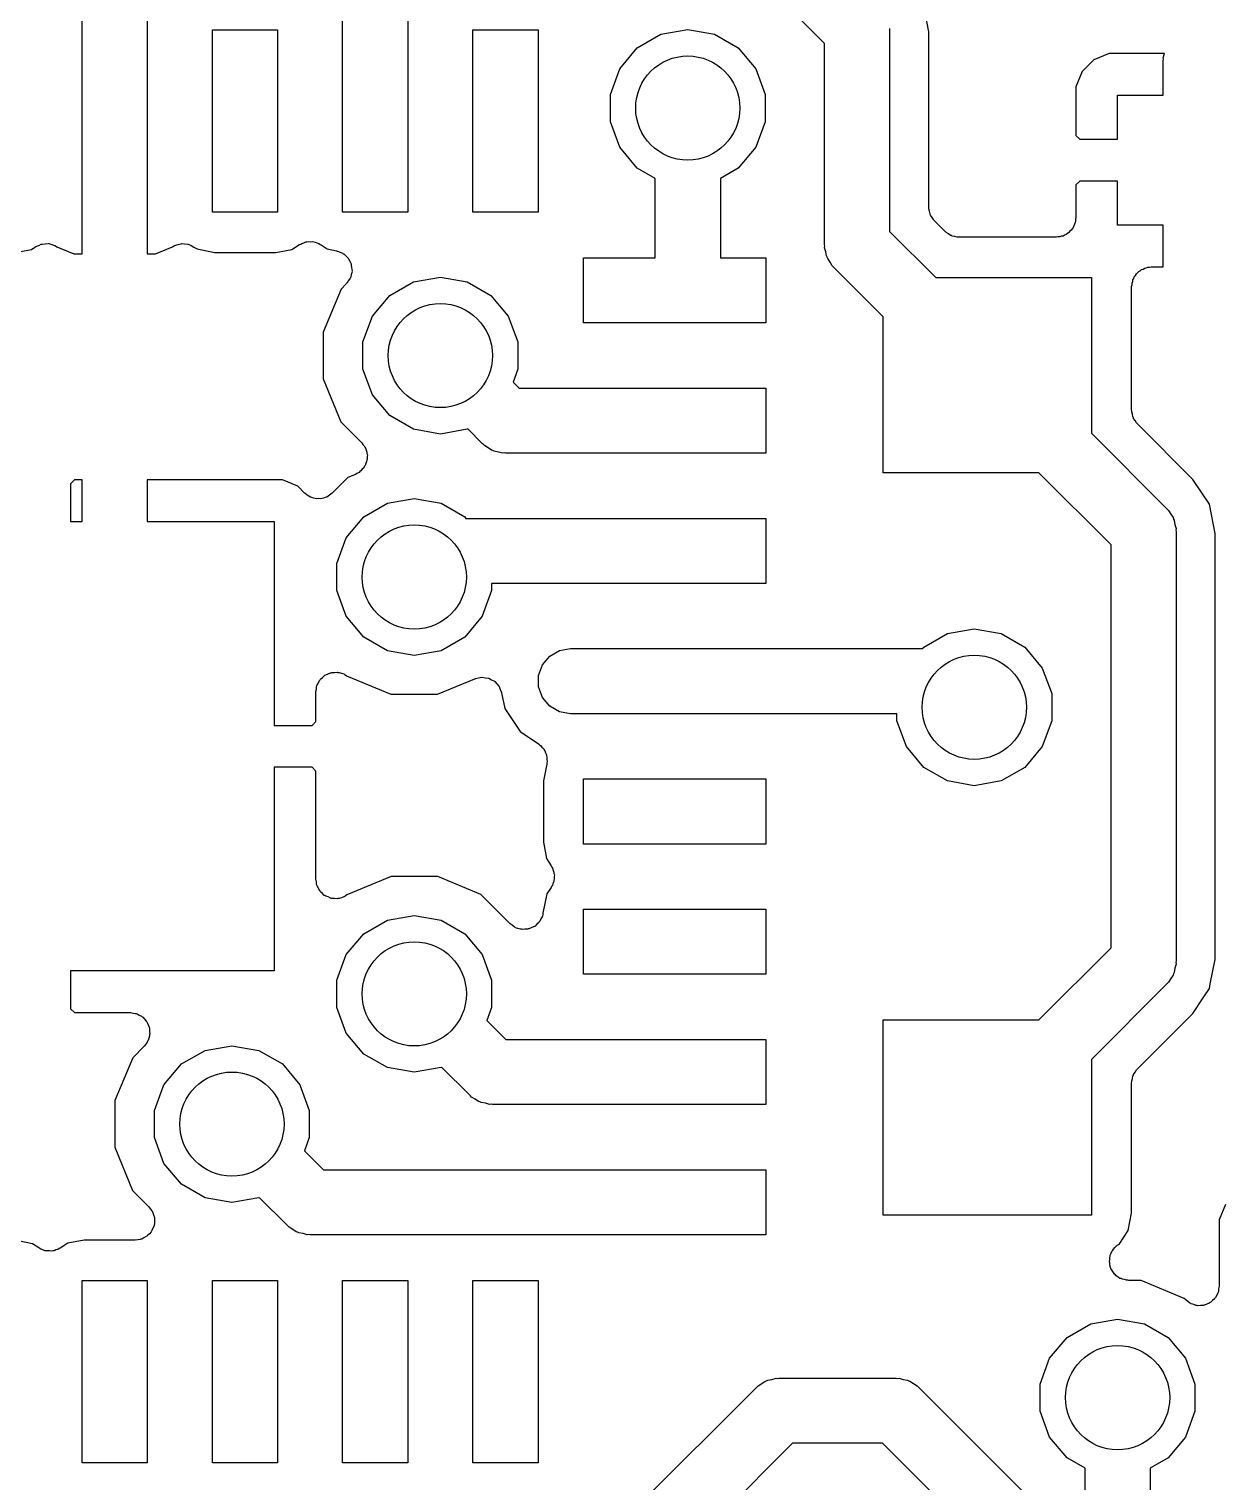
# Model space of a CAD drawing. Extents: x 132.7 to 187.3, y -127.3 to -72.7.
# Drawn here: x 159.92 to 164.49, y -102.82 to -97.25 of the extents above; entities that cross this region are included whole.
import ezdxf

# ---------------------------------------------------------------- set-up
doc = ezdxf.new("R2010")
doc.units = 0
doc.header["$MEASUREMENT"] = 0
doc.layers.add('BLACK', color=7, linetype='CONTINUOUS')

msp = doc.modelspace()

# ---------------------------------------------------------------- linework, layer by layer
at = {"layer": 'Black'}
for p, q in [((162.975, -97.3018), (162.473, -96.8)), ((160.125, -97.25), (160.125, -97.09)), ((160.375, -97.09), (160.375, -97.25)), ((163.375, -97.2574), (163.353, -97.1453)), ((161.125, -97.25), (161.125, -97.15)), ((161.375, -97.2018), (161.375, -97.25)), ((160.125, -97.6), (160.125, -97.25)), ((160.375, -97.25), (160.375, -97.95)), ((160.625, -97.95), (160.625, -97.25)), ((160.625, -97.25), (160.875, -97.25)), ((160.875, -97.25), (160.875, -97.95)), ((161.125, -97.95), (161.125, -97.25)), ((161.375, -97.25), (161.375, -97.95)), ((161.625, -97.95), (161.625, -97.25)), ((161.625, -97.25), (161.875, -97.25)), ((161.875, -97.25), (161.875, -97.95)), ((162.347, -97.267), (162.45, -97.2489)), ((162.45, -97.2489), (162.553, -97.267)), ((163.224, -97.2446), (163.225, -97.25)), ((163.225, -97.25), (163.225, -98.0232)), ((163.375, -97.4533), (163.375, -97.2574)), ((162.256, -97.3193), (162.347, -97.267)), ((162.553, -97.267), (162.644, -97.3193)), ((162.975, -98.075), (162.975, -97.3018)), ((162.189, -97.3994), (162.256, -97.3193)), ((162.644, -97.3193), (162.711, -97.3994)), ((164.009, -97.3644), (163.964, -97.4094)), ((164.068, -97.34), (164.009, -97.3644)), ((164.28, -97.34), (164.068, -97.34)), ((164.275, -97.3569), (164.28, -97.3411)), ((164.276, -97.3623), (164.275, -97.3569)), ((164.275, -97.3678), (164.276, -97.3623)), ((164.275, -97.5), (164.275, -97.3678)), ((164.28, -97.3411), (164.28, -97.34)), ((162.153, -97.4977), (162.189, -97.3994)), ((162.711, -97.3994), (162.747, -97.4977)), ((163.964, -97.4094), (163.94, -97.4682)), ((163.375, -97.93), (163.375, -97.4533)), ((163.94, -97.4682), (163.94, -97.6552)), ((162.153, -97.6023), (162.153, -97.4977)), ((162.747, -97.4977), (162.747, -97.6023)), ((164.1, -97.67), (164.1, -97.5)), ((164.1, -97.5), (164.275, -97.5)), ((160.125, -98.11), (160.125, -97.6)), ((162.189, -97.7006), (162.153, -97.6023)), ((162.747, -97.6023), (162.711, -97.7006)), ((162.256, -97.7807), (162.189, -97.7006)), ((162.711, -97.7006), (162.644, -97.7807)), ((163.94, -97.6552), (163.955, -97.67)), ((163.955, -97.67), (164.1, -97.67)), ((162.325, -97.8203), (162.256, -97.7807)), ((162.644, -97.7807), (162.575, -97.8203)), ((162.325, -98.125), (162.325, -97.8203)), ((162.575, -97.8203), (162.575, -98.125)), ((163.955, -97.83), (163.94, -97.8448)), ((163.94, -97.8448), (163.94, -97.9706)), ((164.1, -97.83), (163.955, -97.83)), ((164.1, -98), (164.1, -97.83)), ((160.375, -97.95), (160.375, -98.11)), ((160.875, -97.95), (160.625, -97.95)), ((161.375, -97.95), (161.125, -97.95)), ((161.875, -97.95), (161.625, -97.95)), ((163.376, -97.9333), (163.375, -97.93)), ((163.375, -97.9366), (163.376, -97.9333)), ((163.378, -97.946), (163.375, -97.9366)), ((163.38, -97.9557), (163.378, -97.946)), ((163.381, -97.9585), (163.38, -97.9557)), ((163.382, -97.9617), (163.381, -97.9585)), ((163.388, -97.9697), (163.382, -97.9617)), ((163.393, -97.9782), (163.388, -97.9697)), ((163.395, -97.9804), (163.393, -97.9782)), ((163.397, -97.9831), (163.395, -97.9804)), ((163.438, -98.0236), (163.397, -97.9831)), ((163.94, -97.9706), (163.939, -97.9771)), ((163.939, -97.9771), (163.939, -97.9836)), ((163.225, -98.0232), (163.402, -98.2)), ((163.44, -98.0255), (163.438, -98.0236)), ((163.442, -98.028), (163.44, -98.0255)), ((163.451, -98.0329), (163.442, -98.028)), ((163.459, -98.0386), (163.451, -98.0329)), ((163.462, -98.0394), (163.459, -98.0386)), ((163.896, -98.0378), (163.891, -98.0411)), ((163.903, -98.0355), (163.896, -98.0378)), ((163.908, -98.0313), (163.903, -98.0355)), ((163.913, -98.028), (163.908, -98.0313)), ((163.917, -98.023), (163.913, -98.028)), ((163.922, -98.0188), (163.917, -98.023)), ((163.926, -98.0131), (163.922, -98.0188)), ((163.93, -98.0081), (163.926, -98.0131)), ((163.932, -98.0019), (163.93, -98.0081)), ((163.935, -97.9962), (163.932, -98.0019)), ((163.937, -97.9898), (163.935, -97.9962)), ((163.939, -97.9836), (163.937, -97.9898)), ((164.275, -98), (164.1, -98)), ((164.275, -98.16), (164.275, -98)), ((159.868, -98.1044), (159.93, -98.0927)), ((159.93, -98.0927), (159.947, -98.0819)), ((159.947, -98.0819), (159.958, -98.0774)), ((159.958, -98.0774), (159.968, -98.0725)), ((159.968, -98.0725), (159.97, -98.0724)), ((159.97, -98.0724), (159.971, -98.0718)), ((159.971, -98.0718), (159.983, -98.0712)), ((159.983, -98.0712), (159.994, -98.0702)), ((159.994, -98.0702), (159.996, -98.0706)), ((159.996, -98.0706), (159.997, -98.0705)), ((159.997, -98.0705), (160.008, -98.074)), ((160.008, -98.074), (160.019, -98.077)), ((160.019, -98.077), (160.02, -98.0778)), ((160.02, -98.0778), (160.022, -98.0782)), ((160.022, -98.0782), (160.028, -98.0832)), ((160.028, -98.0832), (160.093, -98.11)), ((160.407, -98.11), (160.472, -98.0829)), ((160.472, -98.0829), (160.48, -98.0776)), ((160.48, -98.0772), (160.493, -98.074)), ((160.48, -98.0775), (160.48, -98.0772)), ((160.48, -98.0776), (160.48, -98.0775)), ((160.493, -98.074), (160.505, -98.0706)), ((160.505, -98.0706), (160.506, -98.0705)), ((160.505, -98.0706), (160.505, -98.0706)), ((160.506, -98.0705), (160.518, -98.0716)), ((160.518, -98.0716), (160.531, -98.0725)), ((160.531, -98.0725), (160.531, -98.0727)), ((160.531, -98.0727), (160.532, -98.0728)), ((160.532, -98.0728), (160.543, -98.0781)), ((160.543, -98.0781), (160.554, -98.0833)), ((160.554, -98.0833), (160.566, -98.0908)), ((160.566, -98.0908), (160.633, -98.1044)), ((160.868, -98.1044), (160.93, -98.0927)), ((160.93, -98.0927), (160.959, -98.0739)), ((160.959, -98.0739), (160.964, -98.072)), ((160.964, -98.072), (160.968, -98.0693)), ((160.968, -98.0693), (160.976, -98.067)), ((160.976, -98.067), (160.983, -98.0638)), ((160.983, -98.0638), (160.988, -98.0636)), ((160.988, -98.0636), (160.993, -98.0623)), ((160.993, -98.0623), (161.001, -98.0629)), ((161.001, -98.0629), (161.009, -98.0625)), ((161.009, -98.0625), (161.014, -98.0639)), ((161.014, -98.0639), (161.019, -98.0643)), ((161.019, -98.0643), (161.026, -98.0677)), ((161.026, -98.0677), (161.034, -98.0702)), ((161.034, -98.0702), (161.038, -98.0731)), ((161.038, -98.0731), (161.042, -98.075)), ((161.042, -98.075), (161.066, -98.0908)), ((161.066, -98.0908), (161.101, -98.098)), ((162.976, -98.0804), (162.975, -98.075)), ((162.975, -98.0859), (162.976, -98.0804)), ((162.98, -98.1017), (162.975, -98.0859)), ((163.465, -98.0411), (163.462, -98.0394)), ((163.475, -98.0428), (163.465, -98.0411)), ((163.484, -98.0453), (163.475, -98.0428)), ((163.487, -98.045), (163.484, -98.0453)), ((163.491, -98.0456), (163.487, -98.045)), ((163.865, -98.0456), (163.491, -98.0456)), ((163.871, -98.0445), (163.865, -98.0456)), ((163.878, -98.0445), (163.871, -98.0445)), ((163.884, -98.0422), (163.878, -98.0445)), ((163.891, -98.0411), (163.884, -98.0422)), ((160.093, -98.11), (160.125, -98.11)), ((160.375, -98.11), (160.407, -98.11)), ((160.633, -98.1044), (160.868, -98.1044)), ((161.101, -98.098), (161.103, -98.0989)), ((161.103, -98.0989), (161.105, -98.0991)), ((161.105, -98.0991), (161.115, -98.1036)), ((161.115, -98.1036), (161.125, -98.1075)), ((161.125, -98.1075), (161.127, -98.1091)), ((161.127, -98.1091), (161.129, -98.1101)), ((161.129, -98.1101), (161.137, -98.1177)), ((161.137, -98.1177), (161.145, -98.1248)), ((161.145, -98.1248), (161.146, -98.1268)), ((161.146, -98.1268), (161.147, -98.1285)), ((161.147, -98.1285), (161.152, -98.1383)), ((161.152, -98.1383), (161.157, -98.1476)), ((161.157, -98.1476), (161.157, -98.15)), ((161.157, -98.15), (161.158, -98.1522)), ((162.05, -98.375), (162.05, -98.125)), ((162.05, -98.125), (162.325, -98.125)), ((162.575, -98.125), (162.75, -98.125)), ((162.75, -98.125), (162.75, -98.375)), ((162.983, -98.1178), (162.98, -98.1017)), ((162.985, -98.1225), (162.983, -98.1178)), ((162.987, -98.1278), (162.985, -98.1225)), ((162.996, -98.1412), (162.987, -98.1278)), ((163.004, -98.1553), (162.996, -98.1412)), ((161.154, -98.2033), (161.148, -98.212)), ((161.155, -98.201), (161.154, -98.2033)), ((161.156, -98.1989), (161.155, -98.201)), ((161.158, -98.1884), (161.156, -98.1989)), ((161.158, -98.1522), (161.159, -98.1628)), ((161.161, -98.1781), (161.158, -98.1884)), ((161.159, -98.1628), (161.161, -98.1734)), ((161.161, -98.1734), (161.16, -98.1757)), ((161.16, -98.1757), (161.161, -98.1781)), ((161.397, -98.217), (161.5, -98.1989)), ((161.5, -98.1989), (161.603, -98.217)), ((163.008, -98.1589), (163.004, -98.1553)), ((163.012, -98.1634), (163.008, -98.1589)), ((163.2, -98.3518), (163.012, -98.1634)), ((163.402, -98.2), (164, -98.2)), ((164, -98.2), (164, -98.7982)), ((164.159, -98.2093), (164.162, -98.2037)), ((164.162, -98.2037), (164.164, -98.1975)), ((164.164, -98.1975), (164.169, -98.1925)), ((164.169, -98.1925), (164.172, -98.1868)), ((164.172, -98.1868), (164.177, -98.1826)), ((164.177, -98.1826), (164.181, -98.1775)), ((164.181, -98.1775), (164.187, -98.1743)), ((164.187, -98.1743), (164.192, -98.17)), ((164.192, -98.17), (164.198, -98.1678)), ((164.198, -98.1678), (164.204, -98.1645)), ((164.204, -98.1645), (164.21, -98.1634)), ((164.21, -98.1634), (164.216, -98.1611)), ((164.216, -98.1611), (164.223, -98.1611)), ((164.223, -98.1611), (164.229, -98.16)), ((164.229, -98.16), (164.275, -98.16)), ((161.119, -98.2448), (161.05, -98.4101)), ((161.139, -98.2246), (161.119, -98.2448)), ((161.14, -98.2226), (161.139, -98.2246)), ((161.142, -98.2211), (161.14, -98.2226)), ((161.148, -98.212), (161.142, -98.2211)), ((161.306, -98.2693), (161.397, -98.217)), ((161.603, -98.217), (161.694, -98.2693)), ((164.154, -98.235), (164.156, -98.2285)), ((164.154, -98.6388), (164.154, -98.235)), ((164.156, -98.222), (164.158, -98.2158)), ((164.156, -98.2285), (164.156, -98.222)), ((164.158, -98.2158), (164.159, -98.2093)), ((161.239, -98.3494), (161.306, -98.2693)), ((161.694, -98.2693), (161.761, -98.3494)), ((161.203, -98.4477), (161.239, -98.3494)), ((161.761, -98.3494), (161.797, -98.4477)), ((163.2, -98.95), (163.2, -98.3518)), ((161.05, -98.4101), (161.05, -98.5891)), ((162.75, -98.375), (162.05, -98.375)), ((161.203, -98.5523), (161.203, -98.4477)), ((161.797, -98.4477), (161.797, -98.5523)), ((161.05, -98.5891), (161.118, -98.7546)), ((161.239, -98.6506), (161.203, -98.5523)), ((161.797, -98.5523), (161.779, -98.6018)), ((161.306, -98.7307), (161.239, -98.6506)), ((161.779, -98.6018), (161.802, -98.625)), ((161.802, -98.625), (162.4, -98.625)), ((162.4, -98.625), (162.75, -98.625)), ((162.75, -98.625), (162.75, -98.875)), ((164.154, -98.7094), (164.154, -98.6388)), ((161.118, -98.7546), (161.198, -98.8344)), ((161.397, -98.783), (161.306, -98.7307)), ((164.155, -98.7127), (164.154, -98.7094)), ((164.155, -98.716), (164.155, -98.7127)), ((164.157, -98.7254), (164.155, -98.716)), ((164.159, -98.7351), (164.157, -98.7254)), ((164.161, -98.7379), (164.159, -98.7351)), ((164.161, -98.7411), (164.161, -98.7379)), ((164.167, -98.7492), (164.161, -98.7411)), ((164.172, -98.7576), (164.167, -98.7492)), ((164.174, -98.7598), (164.172, -98.7576)), ((164.176, -98.7625), (164.174, -98.7598)), ((164.389, -98.9753), (164.176, -98.7625)), ((161.5, -98.8011), (161.397, -98.783)), ((161.603, -98.783), (161.5, -98.8011)), ((161.605, -98.7818), (161.603, -98.783)), ((161.662, -98.8384), (161.605, -98.7818)), ((164, -98.7982), (164.288, -99.0866)), ((161.198, -98.8344), (161.203, -98.8411)), ((161.203, -98.8411), (161.208, -98.8471)), ((161.208, -98.8471), (161.21, -98.8517)), ((161.21, -98.8517), (161.213, -98.8557)), ((161.213, -98.8557), (161.215, -98.8636)), ((161.215, -98.8636), (161.218, -98.8712)), ((161.218, -98.8712), (161.218, -98.8761)), ((161.666, -98.8415), (161.662, -98.8384)), ((161.67, -98.8458), (161.666, -98.8415)), ((161.684, -98.8539), (161.67, -98.8458)), ((161.697, -98.8633), (161.684, -98.8539)), ((161.702, -98.8647), (161.697, -98.8633)), ((161.707, -98.8675), (161.702, -98.8647)), ((161.723, -98.8703), (161.707, -98.8675)), ((161.739, -98.8745), (161.723, -98.8703)), ((161.745, -98.874), (161.739, -98.8745)), ((161.75, -98.875), (161.745, -98.874)), ((162.05, -98.875), (161.75, -98.875)), ((162.4, -98.875), (162.05, -98.875)), ((162.75, -98.875), (162.4, -98.875)), ((161.206, -98.9304), (161.2, -98.9362)), ((161.208, -98.926), (161.206, -98.9304)), ((161.211, -98.9221), (161.208, -98.926)), ((161.214, -98.9143), (161.211, -98.9221)), ((161.217, -98.9068), (161.214, -98.9143)), ((161.218, -98.9019), (161.217, -98.9068)), ((161.218, -98.8761), (161.22, -98.8809)), ((161.219, -98.8972), (161.218, -98.9019)), ((161.22, -98.8809), (161.219, -98.889)), ((161.219, -98.889), (161.219, -98.8972)), ((160.095, -98.9775), (160.08, -98.9923)), ((160.125, -98.9775), (160.095, -98.9775)), ((160.125, -99.1375), (160.125, -98.9775)), ((160.894, -98.9775), (160.375, -98.9775)), ((160.375, -98.9775), (160.375, -99.1375)), ((160.953, -99.0019), (160.894, -98.9775)), ((161.145, -98.9683), (161.085, -99.0282)), ((161.174, -98.9567), (161.145, -98.9683)), ((161.18, -98.9523), (161.174, -98.9567)), ((161.188, -98.9488), (161.18, -98.9523)), ((161.191, -98.9454), (161.188, -98.9488)), ((161.195, -98.9427), (161.191, -98.9454)), ((161.2, -98.9362), (161.195, -98.9427)), ((163.798, -98.95), (163.2, -98.95)), ((164.075, -99.2268), (163.798, -98.95)), ((164.453, -99.0703), (164.389, -98.9753)), ((160.08, -98.9923), (160.08, -99.1375)), ((160.979, -99.0281), (160.953, -99.0019)), ((160.985, -99.0319), (160.979, -99.0281)), ((160.989, -99.0365), (160.985, -99.0319)), ((160.995, -99.0393), (160.989, -99.0365)), ((161.001, -99.0431), (160.995, -99.0393)), ((161.069, -99.0393), (161.064, -99.0431)), ((161.075, -99.0365), (161.069, -99.0393)), ((161.08, -99.0319), (161.075, -99.0365)), ((161.085, -99.0282), (161.08, -99.0319)), ((161.007, -99.0448), (161.001, -99.0431)), ((161.013, -99.0475), (161.007, -99.0448)), ((161.02, -99.0481), (161.013, -99.0475)), ((161.026, -99.0498), (161.02, -99.0481)), ((161.032, -99.0492), (161.026, -99.0498)), ((161.039, -99.0498), (161.032, -99.0492)), ((161.045, -99.0481), (161.039, -99.0498)), ((161.052, -99.0475), (161.045, -99.0481)), ((161.058, -99.0448), (161.052, -99.0475)), ((161.064, -99.0431), (161.058, -99.0448)), ((161.206, -99.1193), (161.297, -99.067)), ((161.297, -99.067), (161.4, -99.0489)), ((161.4, -99.0489), (161.503, -99.067)), ((161.503, -99.067), (161.594, -99.1193)), ((164.288, -99.0866), (164.292, -99.0911)), ((164.292, -99.0911), (164.296, -99.0947)), ((164.296, -99.0947), (164.304, -99.1088)), ((164.475, -99.1824), (164.453, -99.0703)), ((160.08, -99.1375), (160.125, -99.1375)), ((160.375, -99.1375), (160.862, -99.1375)), ((160.862, -99.1375), (160.862, -99.92)), ((161.139, -99.1994), (161.206, -99.1193)), ((161.594, -99.1193), (161.598, -99.125)), ((161.598, -99.125), (162.4, -99.125)), ((162.4, -99.125), (162.75, -99.125)), ((162.75, -99.125), (162.75, -99.375)), ((164.304, -99.1088), (164.313, -99.1222)), ((164.313, -99.1222), (164.315, -99.1275)), ((164.315, -99.1275), (164.317, -99.1322)), ((164.317, -99.1322), (164.32, -99.1483)), ((164.32, -99.1483), (164.325, -99.1641)), ((161.103, -99.2977), (161.139, -99.1994)), ((164.325, -99.1641), (164.324, -99.1696)), ((164.324, -99.1696), (164.325, -99.175)), ((164.325, -99.175), (164.325, -100.825)), ((164.475, -100.818), (164.475, -99.1824)), ((164.075, -100.773), (164.075, -99.2268)), ((161.103, -99.4023), (161.103, -99.2977)), ((162.05, -99.375), (161.697, -99.375)), ((161.697, -99.375), (161.697, -99.4023)), ((162.75, -99.375), (162.05, -99.375)), ((161.139, -99.5006), (161.103, -99.4023)), ((161.697, -99.4023), (161.661, -99.5006)), ((161.206, -99.5807), (161.139, -99.5006)), ((161.661, -99.5006), (161.594, -99.5807)), ((161.297, -99.633), (161.206, -99.5807)), ((161.594, -99.5807), (161.503, -99.633)), ((163.356, -99.6193), (163.447, -99.567)), ((163.447, -99.567), (163.55, -99.5489)), ((163.55, -99.5489), (163.653, -99.567)), ((163.653, -99.567), (163.744, -99.6193)), ((161.4, -99.6511), (161.297, -99.633)), ((161.503, -99.633), (161.4, -99.6511)), ((161.892, -99.6875), (161.92, -99.6542)), ((161.92, -99.6542), (161.957, -99.6325)), ((161.957, -99.6325), (162, -99.625)), ((162, -99.625), (162.4, -99.625)), ((162.4, -99.625), (162.75, -99.625)), ((162.75, -99.625), (163.352, -99.625)), ((163.352, -99.625), (163.356, -99.6193)), ((163.744, -99.6193), (163.811, -99.6994)), ((161.877, -99.7283), (161.892, -99.6875)), ((163.811, -99.6994), (163.847, -99.7977)), ((161.025, -99.7706), (161.026, -99.7676)), ((161.026, -99.7676), (161.027, -99.7644)), ((161.027, -99.7644), (161.032, -99.7559)), ((161.032, -99.7559), (161.036, -99.747)), ((161.036, -99.747), (161.038, -99.7447)), ((161.038, -99.7447), (161.04, -99.7419)), ((161.04, -99.7419), (161.048, -99.7356)), ((161.048, -99.7356), (161.055, -99.7286)), ((161.055, -99.7286), (161.057, -99.7272)), ((161.057, -99.7272), (161.06, -99.7251)), ((161.06, -99.7251), (161.069, -99.7218)), ((161.069, -99.7218), (161.078, -99.7176)), ((161.078, -99.7176), (161.081, -99.7173)), ((161.081, -99.7173), (161.084, -99.7162)), ((161.084, -99.7162), (161.094, -99.7162)), ((161.094, -99.7162), (161.104, -99.7154)), ((161.104, -99.7154), (161.107, -99.7162)), ((161.107, -99.7162), (161.111, -99.7162)), ((161.111, -99.7162), (161.12, -99.7196)), ((161.12, -99.7196), (161.129, -99.7221)), ((161.129, -99.7221), (161.132, -99.724)), ((161.132, -99.724), (161.135, -99.7251)), ((161.135, -99.7251), (161.14, -99.7293)), ((161.14, -99.7293), (161.31, -99.7999)), ((161.489, -99.8001), (161.633, -99.7405)), ((161.633, -99.7405), (161.634, -99.7403)), ((161.634, -99.7403), (161.635, -99.7399)), ((161.635, -99.7399), (161.647, -99.7375)), ((161.647, -99.7375), (161.659, -99.7349)), ((161.659, -99.7349), (161.659, -99.735)), ((161.659, -99.735), (161.66, -99.7349)), ((161.66, -99.7349), (161.672, -99.7367)), ((161.672, -99.7367), (161.685, -99.7383)), ((161.685, -99.7383), (161.685, -99.7387)), ((161.685, -99.7387), (161.686, -99.7388)), ((161.686, -99.7388), (161.697, -99.7447)), ((161.697, -99.7447), (161.708, -99.7504)), ((161.708, -99.7504), (161.708, -99.751)), ((161.708, -99.751), (161.709, -99.7513)), ((161.709, -99.7513), (161.717, -99.7605)), ((161.717, -99.7605), (161.725, -99.7696)), ((161.877, -99.7717), (161.877, -99.7283)), ((161.022, -99.7901), (161.024, -99.7804)), ((161.022, -99.9052), (161.022, -99.7901)), ((161.024, -99.7804), (161.025, -99.7706)), ((161.31, -99.7999), (161.489, -99.8001)), ((161.725, -99.7696), (161.725, -99.7703)), ((161.725, -99.7703), (161.726, -99.7709)), ((161.726, -99.7709), (161.73, -99.7823)), ((161.73, -99.7823), (161.735, -99.7937)), ((161.735, -99.7937), (161.735, -99.7945)), ((161.735, -99.7945), (161.735, -99.7952)), ((161.735, -99.7952), (161.747, -99.8547)), ((161.892, -99.8125), (161.877, -99.7717)), ((161.92, -99.8458), (161.892, -99.8125)), ((163.847, -99.7977), (163.847, -99.9023)), ((161.747, -99.8547), (161.807, -99.9434)), ((161.957, -99.8675), (161.92, -99.8458)), ((162, -99.875), (161.957, -99.8675)), ((162.05, -99.875), (162, -99.875)), ((162.4, -99.875), (162.05, -99.875)), ((163.253, -99.875), (162.4, -99.875)), ((163.253, -99.9023), (163.253, -99.875)), ((160.862, -99.92), (161.008, -99.92)), ((161.008, -99.92), (161.022, -99.9052)), ((163.289, -100.001), (163.253, -99.9023)), ((163.847, -99.9023), (163.811, -100.001)), ((161.807, -99.9434), (161.877, -99.9904)), ((161.877, -99.9904), (161.881, -99.9939)), ((161.881, -99.9939), (161.885, -99.9965)), ((161.885, -99.9965), (161.89, -100.003)), ((161.89, -100.003), (161.896, -100.008)), ((161.896, -100.008), (161.898, -100.013)), ((161.898, -100.013), (161.901, -100.017)), ((161.901, -100.017), (161.904, -100.025)), ((161.904, -100.025), (161.907, -100.032)), ((161.907, -100.032), (161.908, -100.037)), ((161.908, -100.037), (161.909, -100.042)), ((161.909, -100.042), (161.909, -100.05)), ((163.356, -100.081), (163.289, -100.001)), ((163.811, -100.001), (163.744, -100.081)), ((161.008, -100.08), (160.862, -100.08)), ((160.862, -100.08), (160.862, -100.862)), ((161.022, -100.095), (161.008, -100.08)), ((161.022, -100.51), (161.022, -100.095)), ((161.909, -100.068), (161.896, -100.133)), ((161.909, -100.05), (161.91, -100.058)), ((161.91, -100.058), (161.909, -100.063)), ((161.909, -100.063), (161.909, -100.068)), ((163.447, -100.133), (163.356, -100.081)), ((163.744, -100.081), (163.653, -100.133)), ((161.896, -100.133), (161.896, -100.368)), ((162.05, -100.375), (162.05, -100.125)), ((162.05, -100.125), (162.75, -100.125)), ((162.75, -100.125), (162.75, -100.375)), ((163.55, -100.151), (163.447, -100.133)), ((163.653, -100.133), (163.55, -100.151)), ((161.896, -100.368), (161.907, -100.43)), ((162.75, -100.375), (162.05, -100.375)), ((161.907, -100.43), (161.926, -100.459)), ((161.926, -100.459), (161.928, -100.464)), ((161.928, -100.464), (161.931, -100.468)), ((161.931, -100.468), (161.933, -100.476)), ((161.933, -100.476), (161.936, -100.483)), ((161.936, -100.483), (161.936, -100.488)), ((161.936, -100.488), (161.938, -100.493)), ((161.938, -100.493), (161.937, -100.501)), ((161.024, -100.52), (161.022, -100.51)), ((161.025, -100.53), (161.024, -100.52)), ((161.026, -100.533), (161.025, -100.53)), ((161.027, -100.536), (161.026, -100.533)), ((161.032, -100.544), (161.027, -100.536)), ((161.036, -100.553), (161.032, -100.544)), ((161.311, -100.5), (161.141, -100.57)), ((161.49, -100.5), (161.311, -100.5)), ((161.655, -100.569), (161.49, -100.5)), ((161.925, -100.542), (161.909, -100.566)), ((161.927, -100.538), (161.925, -100.542)), ((161.93, -100.534), (161.927, -100.538)), ((161.932, -100.526), (161.93, -100.534)), ((161.936, -100.519), (161.932, -100.526)), ((161.937, -100.509), (161.936, -100.514)), ((161.936, -100.514), (161.936, -100.519)), ((161.937, -100.501), (161.937, -100.509)), ((161.038, -100.555), (161.036, -100.553)), ((161.04, -100.558), (161.038, -100.555)), ((161.048, -100.565), (161.04, -100.558)), ((161.054, -100.572), (161.048, -100.565)), ((161.057, -100.573), (161.054, -100.572)), ((161.06, -100.575), (161.057, -100.573)), ((161.069, -100.578), (161.06, -100.575)), ((161.078, -100.583), (161.069, -100.578)), ((161.081, -100.583), (161.078, -100.583)), ((161.084, -100.584), (161.081, -100.583)), ((161.094, -100.584), (161.084, -100.584)), ((161.104, -100.585), (161.094, -100.584)), ((161.107, -100.584), (161.104, -100.585)), ((161.111, -100.584), (161.107, -100.584)), ((161.12, -100.581), (161.111, -100.584)), ((161.129, -100.578), (161.12, -100.581)), ((161.132, -100.576), (161.129, -100.578)), ((161.135, -100.575), (161.132, -100.576)), ((161.141, -100.57), (161.135, -100.575)), ((161.768, -100.681), (161.655, -100.569)), ((161.909, -100.566), (161.894, -100.64)), ((161.297, -100.667), (161.4, -100.649)), ((161.4, -100.649), (161.503, -100.667)), ((161.891, -100.654), (161.886, -100.662)), ((161.892, -100.651), (161.891, -100.654)), ((161.893, -100.648), (161.892, -100.651)), ((161.894, -100.641), (161.893, -100.648)), ((161.894, -100.64), (161.894, -100.641)), ((162.05, -100.875), (162.05, -100.625)), ((162.05, -100.625), (162.75, -100.625)), ((162.75, -100.625), (162.75, -100.875)), ((161.206, -100.719), (161.297, -100.667)), ((161.503, -100.667), (161.594, -100.719)), ((161.776, -100.687), (161.768, -100.681)), ((161.783, -100.693), (161.776, -100.687)), ((161.786, -100.694), (161.783, -100.693)), ((161.789, -100.696), (161.786, -100.694)), ((161.798, -100.699), (161.789, -100.696)), ((161.808, -100.702), (161.798, -100.699)), ((161.811, -100.702), (161.808, -100.702)), ((161.814, -100.703), (161.811, -100.702)), ((161.824, -100.702), (161.814, -100.703)), ((161.834, -100.702), (161.824, -100.702)), ((161.837, -100.701), (161.834, -100.702)), ((161.84, -100.701), (161.837, -100.701)), ((161.849, -100.697), (161.84, -100.701)), ((161.858, -100.693), (161.849, -100.697)), ((161.861, -100.691), (161.858, -100.693)), ((161.864, -100.69), (161.861, -100.691)), ((161.871, -100.683), (161.864, -100.69)), ((161.878, -100.676), (161.871, -100.683)), ((161.88, -100.674), (161.878, -100.676)), ((161.882, -100.671), (161.88, -100.674)), ((161.886, -100.662), (161.882, -100.671)), ((161.139, -100.799), (161.206, -100.719)), ((161.594, -100.719), (161.661, -100.799)), ((161.103, -100.898), (161.139, -100.799)), ((161.661, -100.799), (161.697, -100.898)), ((163.798, -101.05), (164.075, -100.773)), ((164.325, -100.825), (164.324, -100.83)), ((164.456, -100.912), (164.475, -100.818)), ((160.862, -100.862), (160.08, -100.862)), ((160.08, -100.862), (160.08, -101.008)), ((162.75, -100.875), (162.05, -100.875)), ((164.313, -100.878), (164.304, -100.891)), ((164.315, -100.873), (164.313, -100.878)), ((164.317, -100.868), (164.315, -100.873)), ((164.32, -100.852), (164.317, -100.868)), ((164.325, -100.836), (164.32, -100.852)), ((164.324, -100.83), (164.325, -100.836)), ((161.103, -101.002), (161.103, -100.898)), ((161.697, -100.898), (161.697, -101.002)), ((164.288, -100.913), (164, -101.202)), ((164.292, -100.909), (164.288, -100.913)), ((164.296, -100.905), (164.292, -100.909)), ((164.304, -100.891), (164.296, -100.905)), ((164.431, -100.962), (164.453, -100.93)), ((164.453, -100.93), (164.456, -100.912)), ((164.456, -100.912), (164.456, -100.912)), ((164.389, -101.025), (164.431, -100.962)), ((164.431, -100.962), (164.431, -100.962)), ((160.08, -101.008), (160.095, -101.022)), ((160.095, -101.022), (160.31, -101.022)), ((160.31, -101.022), (160.32, -101.024)), ((160.32, -101.024), (160.329, -101.025)), ((160.329, -101.025), (160.332, -101.026)), ((160.332, -101.026), (160.336, -101.027)), ((160.336, -101.027), (160.344, -101.032)), ((160.344, -101.032), (160.353, -101.036)), ((160.353, -101.036), (160.355, -101.038)), ((160.355, -101.038), (160.358, -101.04)), ((160.358, -101.04), (160.365, -101.048)), ((160.365, -101.048), (160.371, -101.055)), ((161.139, -101.101), (161.103, -101.002)), ((161.697, -101.002), (161.679, -101.052)), ((163.2, -101.8), (163.2, -101.05)), ((163.2, -101.05), (163.798, -101.05)), ((164.176, -101.238), (164.389, -101.025)), ((160.371, -101.055), (160.373, -101.057)), ((160.373, -101.057), (160.375, -101.06)), ((160.375, -101.06), (160.378, -101.069)), ((160.378, -101.069), (160.382, -101.078)), ((160.382, -101.078), (160.383, -101.081)), ((160.383, -101.081), (160.384, -101.084)), ((160.384, -101.084), (160.384, -101.094)), ((160.384, -101.094), (160.385, -101.104)), ((160.385, -101.104), (160.384, -101.107)), ((161.206, -101.181), (161.139, -101.101)), ((161.679, -101.052), (161.752, -101.125)), ((160.363, -101.151), (160.319, -101.195)), ((160.369, -101.143), (160.363, -101.151)), ((160.375, -101.135), (160.369, -101.143)), ((160.376, -101.132), (160.375, -101.135)), ((160.378, -101.129), (160.376, -101.132)), ((160.381, -101.12), (160.378, -101.129)), ((160.384, -101.111), (160.381, -101.12)), ((160.384, -101.107), (160.384, -101.111)), ((160.597, -101.167), (160.7, -101.149)), ((160.7, -101.149), (160.803, -101.167)), ((161.752, -101.125), (162.4, -101.125)), ((162.4, -101.125), (162.75, -101.125)), ((162.75, -101.125), (162.75, -101.375)), ((160.319, -101.195), (160.25, -101.36)), ((160.506, -101.219), (160.597, -101.167)), ((160.803, -101.167), (160.894, -101.219)), ((161.297, -101.233), (161.206, -101.181)), ((164, -101.202), (164, -101.8)), ((160.439, -101.299), (160.506, -101.219)), ((160.894, -101.219), (160.961, -101.299)), ((161.4, -101.251), (161.297, -101.233)), ((161.503, -101.233), (161.4, -101.251)), ((161.505, -101.232), (161.503, -101.233)), ((161.612, -101.338), (161.505, -101.232)), ((164.157, -101.275), (164.159, -101.265)), ((164.159, -101.265), (164.161, -101.262)), ((164.161, -101.259), (164.167, -101.251)), ((164.161, -101.262), (164.161, -101.259)), ((164.167, -101.251), (164.172, -101.242)), ((164.172, -101.242), (164.174, -101.24)), ((164.174, -101.24), (164.176, -101.238)), ((160.403, -101.398), (160.439, -101.299)), ((160.961, -101.299), (160.997, -101.398)), ((164.154, -101.291), (164.155, -101.287)), ((164.154, -101.792), (164.154, -101.291)), ((164.155, -101.284), (164.157, -101.275)), ((164.155, -101.287), (164.155, -101.284)), ((160.25, -101.36), (160.25, -101.539)), ((161.616, -101.342), (161.612, -101.338)), ((161.62, -101.346), (161.616, -101.342)), ((161.634, -101.354), (161.62, -101.346)), ((161.647, -101.363), (161.634, -101.354)), ((161.652, -101.365), (161.647, -101.363)), ((161.657, -101.367), (161.652, -101.365)), ((161.673, -101.37), (161.657, -101.367)), ((161.689, -101.375), (161.673, -101.37)), ((161.695, -101.374), (161.689, -101.375)), ((161.7, -101.375), (161.695, -101.374)), ((162.05, -101.375), (161.7, -101.375)), ((162.4, -101.375), (162.05, -101.375)), ((162.75, -101.375), (162.4, -101.375)), ((160.403, -101.502), (160.403, -101.398)), ((160.997, -101.398), (160.997, -101.502)), ((160.25, -101.539), (160.318, -101.705)), ((160.439, -101.601), (160.403, -101.502)), ((160.997, -101.502), (160.979, -101.552)), ((160.979, -101.552), (161.052, -101.625)), ((160.506, -101.681), (160.439, -101.601)), ((161.052, -101.625), (162.4, -101.625)), ((162.4, -101.625), (162.75, -101.625)), ((162.75, -101.625), (162.75, -101.875)), ((160.318, -101.705), (160.381, -101.768)), ((160.597, -101.733), (160.506, -101.681)), ((160.381, -101.768), (160.387, -101.776)), ((160.7, -101.751), (160.597, -101.733)), ((160.803, -101.733), (160.7, -101.751)), ((160.805, -101.732), (160.803, -101.733)), ((160.912, -101.838), (160.805, -101.732)), ((164.514, -101.759), (164.49, -101.818)), ((160.387, -101.776), (160.393, -101.783)), ((160.393, -101.783), (160.394, -101.786)), ((160.394, -101.786), (160.396, -101.789)), ((160.396, -101.789), (160.399, -101.798)), ((160.399, -101.798), (160.402, -101.808)), ((160.402, -101.808), (160.402, -101.811)), ((160.402, -101.811), (160.403, -101.814)), ((160.403, -101.814), (160.402, -101.824)), ((160.402, -101.824), (160.402, -101.834)), ((164, -101.8), (163.2, -101.8)), ((164.141, -101.859), (164.154, -101.792)), ((164.49, -101.818), (164.49, -102.072)), ((160.362, -101.886), (160.354, -101.891)), ((160.371, -101.882), (160.362, -101.886)), ((160.373, -101.88), (160.371, -101.882)), ((160.376, -101.878), (160.373, -101.88)), ((160.383, -101.871), (160.376, -101.878)), ((160.39, -101.864), (160.383, -101.871)), ((160.391, -101.861), (160.39, -101.864)), ((160.393, -101.858), (160.391, -101.861)), ((160.396, -101.849), (160.393, -101.858)), ((160.401, -101.84), (160.396, -101.849)), ((160.402, -101.834), (160.401, -101.837)), ((160.401, -101.837), (160.401, -101.84)), ((160.916, -101.842), (160.912, -101.838)), ((160.92, -101.846), (160.916, -101.842)), ((160.934, -101.854), (160.92, -101.846)), ((160.947, -101.863), (160.934, -101.854)), ((160.952, -101.865), (160.947, -101.863)), ((160.957, -101.867), (160.952, -101.865)), ((160.973, -101.87), (160.957, -101.867)), ((160.989, -101.875), (160.973, -101.87)), ((160.995, -101.874), (160.989, -101.875)), ((161, -101.875), (160.995, -101.874)), ((162.05, -101.875), (161, -101.875)), ((162.75, -101.875), (162.05, -101.875)), ((164.107, -101.91), (164.141, -101.859)), ((159.934, -101.909), (159.867, -101.896)), ((159.958, -101.925), (159.934, -101.909)), ((159.962, -101.927), (159.958, -101.925)), ((159.966, -101.93), (159.962, -101.927)), ((159.974, -101.932), (159.966, -101.93)), ((159.981, -101.936), (159.974, -101.932)), ((159.986, -101.936), (159.981, -101.936)), ((159.991, -101.937), (159.986, -101.936)), ((159.999, -101.937), (159.991, -101.937)), ((160.007, -101.938), (159.999, -101.937)), ((160.012, -101.936), (160.007, -101.938)), ((160.017, -101.936), (160.012, -101.936)), ((160.024, -101.933), (160.017, -101.936)), ((160.032, -101.931), (160.024, -101.933)), ((160.036, -101.928), (160.032, -101.931)), ((160.041, -101.926), (160.036, -101.928)), ((160.07, -101.907), (160.041, -101.926)), ((160.132, -101.896), (160.07, -101.907)), ((160.328, -101.896), (160.132, -101.896)), ((160.338, -101.894), (160.328, -101.896)), ((160.347, -101.893), (160.338, -101.894)), ((160.35, -101.892), (160.347, -101.893)), ((160.354, -101.891), (160.35, -101.892)), ((164.076, -101.945), (164.079, -101.937)), ((164.079, -101.937), (164.082, -101.934)), ((164.082, -101.934), (164.084, -101.93)), ((164.084, -101.93), (164.09, -101.924)), ((164.09, -101.924), (164.095, -101.918)), ((164.095, -101.918), (164.099, -101.915)), ((164.099, -101.915), (164.103, -101.912)), ((164.103, -101.912), (164.107, -101.91)), ((164.069, -101.979), (164.07, -101.97)), ((164.07, -101.983), (164.069, -101.979)), ((164.07, -101.962), (164.071, -101.957)), ((164.07, -101.97), (164.07, -101.962)), ((164.07, -101.988), (164.07, -101.983)), ((164.072, -101.996), (164.07, -101.988)), ((164.071, -101.957), (164.072, -101.953)), ((164.072, -101.953), (164.076, -101.945)), ((164.074, -102.004), (164.072, -101.996)), ((160.125, -102.75), (160.125, -102.05)), ((160.125, -102.05), (160.375, -102.05)), ((160.375, -102.05), (160.375, -102.75)), ((160.625, -102.75), (160.625, -102.05)), ((160.625, -102.05), (160.875, -102.05)), ((160.875, -102.05), (160.875, -102.75)), ((161.125, -102.75), (161.125, -102.05)), ((161.125, -102.05), (161.375, -102.05)), ((161.375, -102.05), (161.375, -102.75)), ((161.625, -102.75), (161.625, -102.05)), ((161.625, -102.05), (161.875, -102.05)), ((161.875, -102.05), (161.875, -102.75)), ((164.077, -102.008), (164.074, -102.004)), ((164.079, -102.012), (164.077, -102.008)), ((164.084, -102.019), (164.079, -102.012)), ((164.088, -102.026), (164.084, -102.019)), ((164.092, -102.029), (164.088, -102.026)), ((164.095, -102.032), (164.092, -102.029)), ((164.102, -102.037), (164.095, -102.032)), ((164.109, -102.042), (164.102, -102.037)), ((164.114, -102.043), (164.109, -102.042)), ((164.118, -102.045), (164.114, -102.043)), ((164.126, -102.047), (164.118, -102.045)), ((164.134, -102.049), (164.126, -102.047)), ((164.139, -102.049), (164.134, -102.049)), ((164.143, -102.05), (164.139, -102.049)), ((164.19, -102.05), (164.143, -102.05)), ((164.355, -102.119), (164.19, -102.05)), ((164.481, -102.107), (164.476, -102.116)), ((164.485, -102.098), (164.481, -102.107)), ((164.486, -102.095), (164.485, -102.098)), ((164.487, -102.092), (164.486, -102.095)), ((164.488, -102.082), (164.487, -102.092)), ((164.49, -102.072), (164.488, -102.082)), ((164.362, -102.125), (164.355, -102.119)), ((164.37, -102.131), (164.362, -102.125)), ((164.377, -102.137), (164.37, -102.131)), ((164.381, -102.139), (164.377, -102.137)), ((164.383, -102.14), (164.381, -102.139)), ((164.393, -102.143), (164.383, -102.14)), ((164.402, -102.146), (164.393, -102.143)), ((164.405, -102.146), (164.402, -102.146)), ((164.408, -102.147), (164.405, -102.146)), ((164.418, -102.146), (164.408, -102.147)), ((164.428, -102.146), (164.418, -102.146)), ((164.431, -102.145), (164.428, -102.146)), ((164.434, -102.145), (164.431, -102.145)), ((164.443, -102.141), (164.434, -102.145)), ((164.452, -102.137), (164.443, -102.141)), ((164.455, -102.135), (164.452, -102.137)), ((164.458, -102.134), (164.455, -102.135)), ((164.465, -102.127), (164.458, -102.134)), ((164.472, -102.121), (164.465, -102.127)), ((164.474, -102.118), (164.472, -102.121)), ((164.476, -102.116), (164.474, -102.118)), ((163.906, -102.269), (163.997, -102.217)), ((163.997, -102.217), (164.1, -102.199)), ((164.1, -102.199), (164.203, -102.217)), ((164.203, -102.217), (164.294, -102.269)), ((163.839, -102.349), (163.906, -102.269)), ((164.294, -102.269), (164.361, -102.349)), ((163.803, -102.448), (163.839, -102.349)), ((164.361, -102.349), (164.397, -102.448)), ((162.734, -102.446), (162.747, -102.437)), ((162.747, -102.437), (162.752, -102.435)), ((162.752, -102.435), (162.757, -102.433)), ((162.757, -102.433), (162.773, -102.43)), ((162.773, -102.43), (162.789, -102.425)), ((162.789, -102.425), (162.795, -102.426)), ((162.795, -102.426), (162.8, -102.425)), ((162.8, -102.425), (163.25, -102.425)), ((163.25, -102.425), (163.255, -102.426)), ((163.255, -102.426), (163.261, -102.425)), ((163.261, -102.425), (163.277, -102.43)), ((163.277, -102.43), (163.293, -102.433)), ((163.293, -102.433), (163.298, -102.435)), ((163.298, -102.435), (163.303, -102.437)), ((163.303, -102.437), (163.316, -102.446)), ((162.262, -102.912), (162.712, -102.462)), ((162.712, -102.462), (162.716, -102.458)), ((162.716, -102.458), (162.72, -102.454)), ((162.72, -102.454), (162.734, -102.446)), ((163.316, -102.446), (163.33, -102.454)), ((163.33, -102.454), (163.334, -102.458)), ((163.334, -102.458), (163.338, -102.462)), ((163.338, -102.462), (163.738, -102.862)), ((163.803, -102.552), (163.803, -102.448)), ((164.397, -102.448), (164.397, -102.552)), ((163.839, -102.651), (163.803, -102.552)), ((164.397, -102.552), (164.361, -102.651)), ((163.906, -102.731), (163.839, -102.651)), ((164.361, -102.651), (164.294, -102.731)), ((162.852, -102.675), (162.475, -103.052)), ((163.198, -102.675), (162.852, -102.675)), ((163.525, -103.002), (163.198, -102.675)), ((160.375, -102.75), (160.125, -102.75)), ((160.875, -102.75), (160.625, -102.75)), ((161.375, -102.75), (161.125, -102.75)), ((161.875, -102.75), (161.625, -102.75)), ((163.975, -102.77), (163.906, -102.731)), ((163.975, -103.1), (163.975, -102.77)), ((164.294, -102.731), (164.225, -102.77)), ((164.225, -102.77), (164.225, -103.048))]:
    msp.add_line(p, q, dxfattribs=at)
for centre in [(162.45, -97.55), (161.5, -98.5), (161.4, -99.35), (163.55, -99.85), (161.4, -100.95), (160.7, -101.45), (164.1, -102.5)]:
    msp.add_circle(centre, 0.2, dxfattribs=at)

doc.saveas('drawing.dxf')
